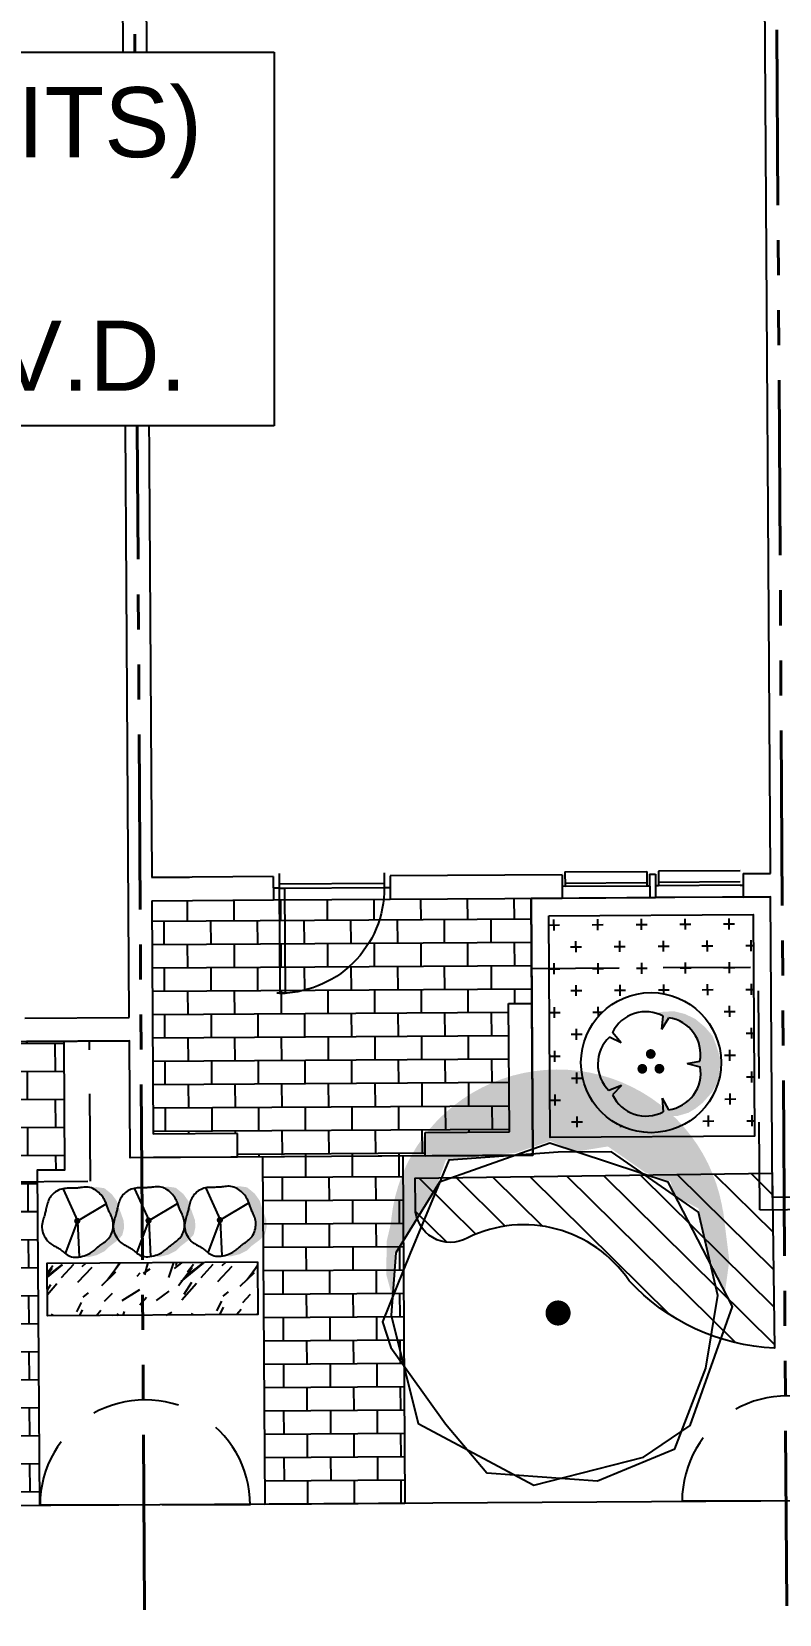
# Model space of a CAD drawing. Header units: feet. Extents: x 919634 to 928945, y 707022 to 708026.
# Drawn here: x 920521.17 to 920542.52, y 707103.99 to 707149.18 of the extents above; entities that cross this region are included whole.
import ezdxf

# ---------------------------------------------------------------- set-up
doc = ezdxf.new("R2010")
doc.units = ezdxf.units.FT
doc.header["$LTSCALE"] = 20
doc.header["$MEASUREMENT"] = 0
for name, pattern in [('HIDDEN2', [0.1875, 0.125, -0.0625]), ('Site Plan$0$HIDDEN2', [0.1875, 0.125, -0.0625]), ('Site Plan$0$PHANTOM2', [1.25, 0.625, -0.125, 0.125, -0.125, 0.125, -0.125])]:
    doc.linetypes.add(name, pattern=pattern)
for name, color, linetype in [('-u-site-utility clear zone', 252, 'HIDDEN2'), ('-u-site-xref', 7, 'Continuous'), ('LP-ANNO-LABL-SHRB', 2, 'Continuous'), ('Site Plan$0$-u-site-bldg ID', 7, 'Continuous'), ('Site Plan$0$-u-site-bldg_interior', 252, 'Continuous'), ('Site Plan$0$A-SILL', 4, 'Continuous'), ('Site Plan$0$SP-BLDG-ROOF ABOVE', 4, 'Site Plan$0$HIDDEN2'), ('Site Plan$0$SP-LOT PAVERS', 254, 'Continuous'), ('x-Villa5-LP Block$0$L-002', 253, 'Continuous'), ('x-Villa5-LP Block$0$LK-SHRB-013M', 253, 'Continuous'), ('x-Villa5-LP Block$0$LK-SHRB-035M', 253, 'Continuous'), ('x-Villa5-LP Block$0$LK-SHRB-TRNK', 253, 'Continuous'), ('x-Villa5-LP Block$0$LK-TREE-025M', 253, 'Continuous'), ('x-Villa5-LP Block$0$LK-TREE-050M', 253, 'Continuous'), ('x-Villa5-LP Block$0$LK-TREE-TRNK', 253, 'Continuous'), ('x-Villa5-LP Block$0$LP-PATT-SHAR', 253, 'Continuous'), ('x-Villa5-LP Block$0$LP-SHAR-BRDR-CONT', 253, 'Continuous'), ('x-Villa5-LP Block$0$LP-SHRB', 253, 'Continuous'), ('x-Villa5-LP Block$0$LP-TREE', 253, 'Continuous')]:
    doc.layers.add(name, color=color, linetype=linetype)
for name, color, linetype, lineweight in [('Site Plan$0$SP-LOT LINES', 252, 'Site Plan$0$PHANTOM2', 40), ('Site Plan$0$SP-SIDEWALK', 2, 'Continuous', 25), ('SP-BUILDING-FOOTPRINT', 1, 'Continuous', 25)]:
    doc.layers.add(name, color=color, linetype=linetype, lineweight=lineweight)
for name, color, linetype, plot in [('x-Villa5-LP Block$0$-u-site-no_plot', 253, 'Continuous', False), ('x-Villa5-LP Block$0$LK-SHRB-SHAD', 253, 'Continuous', False), ('x-Villa5-LP Block$0$LK-TREE-SHAD', 253, 'Continuous', False), ('x-Villa5-LP Block$0$LK-TREE-SHAD-SM30', 253, 'Continuous', False), ('x-Villa5-LP Block$0$LK-TREE-SHAD-SM40', 253, 'Continuous', False), ('x-Villa5-LP Block$0$LK-TREE-SHAD-SM50', 253, 'Continuous', False)]:
    doc.layers.add(name, color=color, linetype=linetype, plot=plot)
doc.layers.get('-u-site-xref').off()
doc.styles.add('Site Plan$0$ARIAL', font='arial.ttf')

# ---------------------------------------------------------------- blocks, each defined once
blk = doc.blocks.new('Site Plan$0$DR1H902')
for p, q in [((-0.5, 0), (-0.5, 1)), ((-0.5, 1.000000000000057), (-0.4500000000000455, 1.000000000000057)), ((-0.4500000000000455, 0), (-0.4500000000000455, 1)), ((-0.5, -5.684341886080801e-14), (-0.4500000000000455, -5.684341886080801e-14))]:
    blk.add_line(p, q)
blk.add_arc((-0.5, 0), 1, 0, 91.70698490235472)
blk = doc.blocks.new('Site Plan$0$A$C4e4189c5')
at = {"layer": 'Site Plan$0$-u-site-bldg_interior'}
for p, q in [((-2.00000000005457, 5.5), (-38.00000000005457, 5.5)), ((-38.00000000004002, 4), (-40.00000000004002, 4)), ((-2.000000000040018, 4), (-38.00000000004002, 4)), ((-2.000000000040018, 4), (-4.001776687800884e-11, 4))]:
    blk.add_line(p, q, dxfattribs=at)
at = {"layer": 'Site Plan$0$-u-site-bldg_interior', "xscale": 35.99999999999999, "yscale": 35.99999999999999, "zscale": 95.99999999999997, "rotation": 179.9999999999935}
blk.add_blockref('Site Plan$0$DR1H902', (-20.00000000004002, 4), dxfattribs=at)
blk = doc.blocks.new('Site Plan')
at = {"layer": 'Site Plan$0$SP-LOT PAVERS'}
h = blk.add_hatch(dxfattribs=at)
h.set_pattern_fill('AR-B816', color=256, scale=0.08333333333333331, angle=0.3591501261498651)
h.set_pattern_definition([(0.3591501261498002, (920467.72305513, 707106.755093022), (-0.004178874107166311, 0.6666535692964085), []), (90.35915012614986, (920467.72305513, 707106.755093022), (-0.6708324434035743, 0.6624746951892417), [0.6666666666666665, -0.6666666666666665])])
h.paths.add_polyline_path([(920531.762158131, 707117.0733933502), (920532.4056389406, 707117.0774269674), (920532.4014602408, 707117.7440527744), (920534.8075514935, 707117.759162963), (920534.7845676857, 707121.4257575939), (920535.4512212544, 707121.4299364681), (920535.4324164074, 707124.4298637034), (920524.5992959118, 707124.3619709235), (920524.6410845442, 707117.6954351328), (920527.0450119714, 707117.7105039938), (920527.0491908456, 707117.0438504245), (920527.7622366108, 707117.048320105), (920527.8221309142, 707107.1318201302), (920531.8220524344, 707107.1568933758)])
h = blk.add_hatch(dxfattribs=at)
h.set_pattern_fill('AR-B816', color=256, scale=0.1, angle=0.3591501261498651)
h.set_pattern_definition([(0.3591501261498002, (920464.3385024695, 707104.7330419688), (-0.005014648928599573, 0.7999842831556901), []), (90.35915012614986, (920464.3385024695, 707104.7330419688), (-0.8049989320842892, 0.7949696342270905), [0.8, -0.8])])
h.paths.add_polyline_path([(920522.0936396454, 707120.3453634093), (920517.3148509947, 707120.3154078864), (920505.9716806799, 707120.2443039687), (920505.9946645484, 707116.5777354238), (920517.3378346389, 707116.6488393407), (920517.3979294009, 707107.0656806611), (920521.397845827, 707107.0915499215), (920521.3377559267, 707116.6739125842), (920522.1166232894, 707116.6787948632)])
at = {"layer": 'Site Plan$0$-u-site-bldg_interior'}
for p, q in [((920524.3668460721, 707161.4445578111, 0.01051764219661232), (920524.5951170374, 707125.0286244927, 0.01051764219661232)), ((920542.2614365318, 707125.1393646561, 0.01051764219661232), (920542.033165656, 707161.5552963516, 0.01051764219661232)), ((920523.9535333862, 707121.024522236, 0.01051764219661232), (920523.712725869, 707159.4404177167, 0.01051764219661232)), ((920524.5951169452, 707125.0286244921, 0.01051764219661232), (920525.6783484195, 707125.0354146576, 0.01051764219661232)), ((920528.0662898325, 707125.050383311, 0.01051764219661232), (920524.5951170374, 707125.0286244927, 0.01051764219661232)), ((920528.0662898325, 707125.050383311, 0.01051764219661232), (920528.0704687063, 707124.3837297418, 0.01051764219661232)), ((920528.2324308655, 707125.1347597258, 0.01051764219661232), (920528.2350426617, 707124.7181012451, 0.01051764219661232)), ((920531.2323719271, 707125.1535646596, 0.01051764219661232), (920531.2349837234, 707124.7369061785, 0.01051764219661232)), ((920536.3118467444, 707125.1020700431, 0.01051764219661232), (920531.3995576788, 707125.071277666, 0.01051764219661232)), ((920531.3995576788, 707125.071277666, 0.01051764219661232), (920531.403736553, 707124.4046241123, 0.01051764219661232)), ((920536.3118467444, 707125.1020700431, 0.01051764219661232), (920536.3160256185, 707124.4354164737, 0.01051764219661232)), ((920536.3946560813, 707125.1859240988, 0.01051764219661232), (920538.7279435738, 707125.2005501577, 0.01051764219661232)), ((920536.3946560813, 707125.1859240988, 0.01051764219661232), (920536.397245534, 707124.7728300814, 0.01051764219661232)), ((920538.7279435738, 707125.2005501577, 0.01051764219661232), (920538.7305330264, 707124.7874561407, 0.01051764219661232)), ((920538.8117976291, 707125.117740821, 0.01051764219661232), (920538.9784610212, 707125.1187855396, 0.01051764219661232)), ((920538.8117976291, 707125.117740821, 0.01051764219661232), (920538.8159765033, 707124.451087252, 0.01051764219661232)), ((920538.9784610212, 707125.1187855396, 0.01051764219661232), (920538.9826398954, 707124.4521319704, 0.01051764219661232)), ((920541.394557851, 707125.2172656545, 0.01051764219661232), (920539.0612703583, 707125.2026395951, 0.01051764219661232)), ((920539.0612703583, 707125.2026395951, 0.01051764219661232), (920539.0638598108, 707124.7895455777, 0.01051764219661232)), ((920541.478411906, 707125.1344563175, 0.01051764219661232), (920542.2614365318, 707125.1393646561, 0.01051764219661232)), ((920541.478411906, 707125.1344563175, 0.01051764219661232), (920541.4825907802, 707124.4678027483, 0.01051764219661232)), ((920528.2350426617, 707124.7181012451, 0.01051764219661232), (920528.0683792691, 707124.7170565266, 0.01051764219661232)), ((920528.2342591229, 707124.8430987892, 0.01051764219661232), (920531.2342001847, 707124.8619037227, 0.01051764219661232)), ((920528.2350426617, 707124.7181012451, 0.01051764219661232), (920531.2349837234, 707124.7369061785, 0.01051764219661232)), ((920531.2349837234, 707124.7369061785, 0.01051764219661232), (920531.4016471157, 707124.7379508972, 0.01051764219661232)), ((920536.397245534, 707124.7728300814, 0.01051764219661232), (920536.3139138378, 707124.7723077222, 0.01051764219661232)), ((920536.3966652222, 707124.865406913, 0.01051764219661232), (920538.7299527148, 707124.880032972, 0.01051764219661232)), ((920536.397245534, 707124.7728300814, 0.01051764219661232), (920538.7305330264, 707124.7874561407, 0.01051764219661232)), ((920538.7305330264, 707124.7874561407, 0.01051764219661232), (920538.8138647227, 707124.7879785, 0.01051764219661232)), ((920539.0638598108, 707124.7895455777, 0.01051764219661232), (920538.9805281151, 707124.7890232186, 0.01051764219661232)), ((920541.3965669919, 707124.8967484687, 0.01051764219661232), (920539.0632794992, 707124.882122409, 0.01051764219661232)), ((920541.3971473038, 707124.8041716367, 0.01051764219661232), (920539.0638598108, 707124.7895455777, 0.01051764219661232)), ((920541.3971473038, 707124.8041716367, 0.01051764219661232), (920541.4804789996, 707124.8046939964, 0.01051764219661232)), ((920524.5992959115, 707124.3619709235, 0.01051764219661232), (920528.0704687063, 707124.3837297418, 0.01051764219661232)), ((920524.5992959115, 707124.3619709235, 0.01051764219661232), (920524.6410845441, 707117.6954351328, 0.01051764219661232)), ((920528.0704687063, 707124.3837297418, 0.01051764219661232), (920531.403736553, 707124.4046241123, 0.01051764219661232)), ((920531.403736553, 707124.4046241123, 0.01051764219661232), (920536.3160256185, 707124.4354164737, 0.01051764219661232)), ((920536.3160256185, 707124.4354164737, 0.01051764219661232), (920538.8159765033, 707124.451087252, 0.01051764219661232)), ((920538.8159765033, 707124.451087252, 0.01051764219661232), (920538.9826398954, 707124.4521319704, 0.01051764219661232)), ((920541.4825907802, 707124.4678027483, 0.01051764219661232), (920538.9826398954, 707124.4521319704, 0.01051764219661232)), ((920541.4825907802, 707124.4678027483, 0.01051764219661232), (920542.2656154057, 707124.4727110869, 0.01051764219661232)), ((920542.3194183862, 707115.8895289508, 0.01051764219661232), (920542.2656152727, 707124.4727110859, 0.01051764219661232)), ((920534.7845676856, 707121.4257575939, 0.01051764219661232), (920535.4512212543, 707121.4299364681, 0.01051764219661232)), ((920534.8075514932, 707117.759162963, 0.01051764219661232), (920534.7845676856, 707121.4257575939, 0.01051764219661232)), ((920535.4783839363, 707117.0966882677, 0.01051764219661232), (920535.4512212543, 707121.4299364681, 0.01051764219661232)), ((920520.9772811297, 707121.0058657943, 0.01051764219661232), (920523.9535333862, 707121.024522236, 0.01051764219661232)), ((920520.9814600039, 707120.339212225, 0.01051764219661232), (920523.9577127062, 707120.3578686697, 0.01051764219661232)), ((920523.9785837042, 707117.0246025253, 0.01051764219661232), (920523.9576893453, 707120.3578685231, 0.01051764219661232)), ((920527.0450119711, 707117.7105039938, 0.01051764219661232), (920524.6410845441, 707117.6954351328, 0.01051764219661232)), ((920527.0491908455, 707117.0438504245, 0.01051764219661232), (920527.0450119711, 707117.7105039938, 0.01051764219661232)), ((920532.4014600667, 707117.7440805365, 0.01051764219661232), (920534.8075514932, 707117.759162963, 0.01051764219661232)), ((920532.4056389405, 707117.0774269674, 0.01051764219661232), (920532.4014600667, 707117.7440805365, 0.01051764219661232)), ((920524.6452372739, 707117.0287813994, 0.01051764219661232), (920523.9785837042, 707117.0246025253, 0.01051764219661232)), ((920527.0491908455, 707117.0438504245, 0.01051764219661232), (920524.6452372739, 707117.0287813994, 0.01051764219661232)), ((920532.4056389405, 707117.0774269674, 0.01051764219661232), (920535.4783839363, 707117.0966882677, 0.01051764219661232)), ((920542.9860719556, 707115.893707825, 0.01051764219661232), (920542.3194183862, 707115.8895289508, 0.01051764219661232))]:
    blk.add_line(p, q, dxfattribs=at)
at = {"layer": 'Site Plan$0$A-SILL'}
for p, q in [((920535.4512212543, 707121.4299364681, 0.01051764219661232), (920535.4324164073, 707124.4298637037, 0.01051764219661232)), ((920532.4056389405, 707117.0774269674, 0.01051764219661232), (920527.0491908455, 707117.0438504245, 0.01051764219661232))]:
    blk.add_line(p, q, dxfattribs=at)
at = {"layer": 'Site Plan$0$SP-BLDG-ROOF ABOVE'}
for p, q in [((920535.4449694825, 707122.4298898221, 0.01051764219661232), (920542.2781519813, 707122.4727366032, 0.01051764219661232)), ((920541.9593665224, 707115.5356846304, 0.01051764219661232), (920541.9158822232, 707122.470465027, 0.01051764219661232)), ((920522.8450721633, 707116.350037837, 0.01051827770694742), (920522.8199989117, 707120.3499165445, 0.01051827770694742)), ((920522.845086541, 707116.3508583683, 0.01051764219661232), (920522.8200132893, 707120.3507370756, 0.01051764219661232)), ((920505.2703946464, 707116.239872126, 0.01051827770694742), (920522.8450718885, 707116.3500378357, 0.01051827770694742)), ((920505.2704090244, 707116.2406926565, 0.01051764219661232), (920522.8450862668, 707116.3508583666, 0.01051764219661232)), ((920541.9593665246, 707115.5356842619, 0.01051764219661232), (920547.4995950018, 707115.5886435348, 0.01051764219661232))]:
    blk.add_line(p, q, dxfattribs=at)
at = {"layer": 'Site Plan$0$SP-LOT LINES', "ltscale": 0.4}
for p, q in [((920524.5182602379, 707084.1106581662, 0.01051827770671735), (920523.954112233, 707174.1088900211, 0.01051827770671735)), ((920542.8512336086, 707084.2255772054, 0.01051827770671735), (920542.2870856039, 707174.2238090605, 0.01051827770671735))]:
    blk.add_line(p, q, dxfattribs=at)
at = {"layer": 'Site Plan$0$SP-SIDEWALK'}
for p, q in [((920527.7622338495, 707117.0487772212, 0.01051764219661232), (920527.8220615912, 707107.1432976291, 0.01051764219661232)), ((920531.7621608917, 707117.0729362336, 0.01051764219661232), (920531.8219886334, 707107.1674566413, 0.01051764219661232)), ((920589.1757306372, 707107.5138383865), (920245.0427464002, 707105.3566633796)), ((920561.3733693515, 707107.3421338649, 0.01051764219661232), (920466.0419049544, 707106.7445548424, 0.01051764219661232))]:
    blk.add_line(p, q, dxfattribs=at)
at = {"layer": 'Site Plan$0$SP-SIDEWALK', "elevation": 0.01051827770694742}
blk.add_lwpolyline([(920521.3978274564, 707107.0907537594), (920521.3377560547, 707116.673912585), (920522.1166232894, 707116.6787948632), (920522.0936397496, 707120.3453467875)], dxfattribs=at)
at = {"layer": 'Site Plan$0$-u-site-bldg_interior', "xscale": -0.08333333333333334, "yscale": 0.08333333333333334, "zscale": 0.08333333333333333, "rotation": 0.3591501261498654}
blk.add_blockref('Site Plan$0$A$C4e4189c5', (920528.0704933695, 707124.3829094555, 0.01051827770694742), dxfattribs=at)
at = {"layer": 'Site Plan$0$-u-site-bldg ID', "insert": (920513.1489775146, 707147.5925043931), "char_height": 2, "width": 27.88032614358599, "attachment_point": 2, "style": 'Site Plan$0$ARIAL', "bg_fill": 19, "box_fill_scale": 1.5, "bg_fill_color": 256, "bg_fill_transparency": 0}
blk.add_mtext("BLDG. 25 (5-UNITS)\\PVILLA\\PF.F. 14.50' N.A.V.D.", dxfattribs=at)
blk = doc.blocks.new('x-Villa5-LP Block$0$SHRUB-LRG-121')
at = {"layer": 'x-Villa5-LP Block$0$LK-SHRB-SHAD'}
blk.add_hatch(color=256, dxfattribs=at).paths.add_polyline_path([(0.2065465789053249, 0.499285902393737), (0.2951794070149774, 0.5079279536462238), (0.411915319333076, 0.4906438459901814), (0.5243276808678559, 0.397741762831771), (0.5999898483938679, 0.2918765950680324), (0.6432253726944523, 0.1579247517193387), (0.6994315575786629, -0.001953250537884088), (0.703755108361996, -0.1099789298269798), (0.6778137954283778, -0.2158440975907219), (0.6107987294690176, -0.2914620730930899), (0.4746068345091103, -0.3930062126550524), (0.4097535480582408, -0.4578216202285113), (0.2908558562316514, -0.5161554880748369), (0.1676346053880735, -0.5464026751851456), (0.08764888707872842, -0.5420816469833696), (0.06386934541994549, -0.5312790790544568), (0.1525021735295979, -0.5075134316712848), (0.2389732221307597, -0.4578216202285113), (0.3146353896567717, -0.3908456959786335), (0.4184006496248998, -0.3173882371526879), (0.5027099187175637, -0.222325637317855), (0.5394601209599799, -0.1359050938865778), (0.5394601209599799, -0.008434790265017256), (0.5048716982260544, 0.1017514005494355), (0.4637979534339678, 0.1838509157789332), (0.431371310208533, 0.276753004088409), (0.3665180237576635, 0.3847786833775082), (0.2886940767231607, 0.4560756306780966), (0.2411350016392504, 0.4841623062630482)])
at = {"layer": 'x-Villa5-LP Block$0$LK-SHRB-013M'}
for p, q in [((-0.2098530739028206, 0.4809741930429254), (0.002837181159428326, 0.004674438082567178)), ((0.02411054094827492, 0.011761417733549), (0.4392924265207689, 0.2544689060083254)), ((0.002837181159428326, 0.004674438082567178), (-0.1833047622509838, -0.4896424062422291))]:
    blk.add_line(p, q, dxfattribs=at)
at = {"layer": 'x-Villa5-LP Block$0$LK-SHRB-035M'}
blk.add_line((0.002837181159428326, -0.00418428843384433), (0.02518236886833591, -0.5396977819131603), dxfattribs=at)
blk.add_lwpolyline([(0.3657733124828653, -0.35104675494226), (0.3815805365216605, -0.3398224485478138), (0.3984144767265718, -0.327644928642151), (0.4158459435518083, -0.3143925663024838), (0.4334457474515645, -0.2999437326060139), (0.4507846988800637, -0.2841767986299537), (0.4674336082915005, -0.2669701354515119), (0.4829632861400981, -0.2482021141479045), (0.4969445428800441, -0.2277511057963295), (0.5090221857100872, -0.2055785103113124), (0.5191370088070641, -0.181977842956595), (0.5273038030923587, -0.157325647833229), (0.5335373594873332, -0.1319984690422693), (0.5378524689133641, -0.1063728506847603), (0.5402639222918211, -0.08082533686176063), (0.5407865105440806, -0.05573247167431816), (0.5394350245915192, -0.03147079922348794), (0.536275354923454, -0.008348851016915404), (0.5315777903010783, 0.01359689181135337), (0.5256637190535045, 0.03439796072068546), (0.5188545295098805, 0.05408588717044083), (0.511471609999326, 0.07269220261998655), (0.5038363488509816, 0.09024843852867548), (0.4962701343939813, 0.1067861263558783), (0.4890943549574445, 0.1223367975609513), (0.4825563381064555, 0.1369648516656667), (0.4766071683498154, 0.1508661604414172), (0.4711238694322759, 0.1642694637220075), (0.4659834650985957, 0.1774035013412316), (0.4610629790935121, 0.190497013132898), (0.456239435161784, 0.2037787389308043), (0.4513898570481558, 0.2174774185687482), (0.4463912684973721, 0.2318217918805381), (0.441103597414795, 0.2469884512149925), (0.4353183883481648, 0.2629453989810351), (0.4288100900058325, 0.2796084901026141), (0.4213531510961417, 0.2968935795036778), (0.4127220203274362, 0.3147165221081671), (0.4026911464080811, 0.3329931728400304), (0.391034978046406, 0.3516393866232121), (0.3775279639507758, 0.3705710183816642), (0.3620217693270575, 0.3896513068901406), (0.3446769253713242, 0.4085330263266691), (0.3257311797771578, 0.4268163347200868), (0.3054222802381474, 0.4441013900992274), (0.2839879744478893, 0.4599883504929316), (0.2616660100999724, 0.4740773739300366), (0.238694134887993, 0.4859686184393794), (0.2153100965055472, 0.4952622420497939), (0.1917475925335239, 0.5016977528998616), (0.1682241201020815, 0.505572059567136), (0.1449531262286641, 0.5073214207389043), (0.1221480579307368, 0.5073820951024572), (0.1000223622257579, 0.5061903413450857), (0.07878948613117842, 0.5041824181540839), (0.05866287666444947, 0.5017945842167428), (0.03985598084303632, 0.4994630982203496), (0.02248366055935236, 0.497542796593585), (0.006266437205681541, 0.4960628267306575), (-0.009173752950729863, 0.4949709137671725), (-0.02421497364264269, 0.4942147828387213), (-0.03923528860280356, 0.4937421590809024), (-0.05461276156398043, 0.4935007676293139), (-0.0707254562589128, 0.493438333619558), (-0.08795143642037573, 0.4935025821872294), (-0.1065660895111904, 0.4936041247113003), (-0.1264340979145473, 0.4935051175442382), (-0.1473174677437044, 0.4929306032818879), (-0.1689782051119195, 0.491605624520087), (-0.1911783161324578, 0.4892552238546806), (-0.2136798069185772, 0.4856044438815097), (-0.2362446835835428, 0.4803783271964157), (-0.2586349522406195, 0.4733019163952399), (-0.28062070960695, 0.4641738346543072), (-0.3020044148152365, 0.4530870274718488), (-0.3225966176020663, 0.4402080209265833), (-0.3422078677040261, 0.4257033410972291), (-0.3606487148577031, 0.4097395140625011), (-0.3777297087996843, 0.3924830659011107), (-0.3932613992665566, 0.37410052269178), (-0.4070543359949141, 0.3547584105132238), (-0.4189846554291066, 0.3346415083351673), (-0.4291908408445835, 0.3140076066914048), (-0.4378769622245784, 0.293132749006741), (-0.4452470895522964, 0.2722929787059769), (-0.451505292810964, 0.2517643392139171), (-0.4568556419838004, 0.2318228739553625), (-0.461502207054032, 0.2127446263551214), (-0.4656490580048782, 0.1948056398379947), (-0.4694891977182891, 0.1781690378778826), (-0.4731713606711594, 0.1625462641450675), (-0.4768332142391358, 0.1475358423589199), (-0.4806124257978439, 0.1327362962388214), (-0.4846466627229091, 0.1177461495041427), (-0.4890735923899712, 0.1021639258742653), (-0.4940308821746626, 0.08558814906856327), (-0.4996561994526161, 0.06761734280640752), (-0.5059803350152947, 0.04795023198010284), (-0.5126065733175551, 0.02668634617363708), (-0.519031322230056, 0.00402541614392149), (-0.5247509896234988, -0.01983282735213265), (-0.5292619833685421, -0.04468865355761409), (-0.5320607113358804, -0.070342331715608), (-0.5326435813961865, -0.09659413106920312), (-0.5305070014201405, -0.1232443208614882), (-0.5253009075472193, -0.1500657602906834), (-0.517289348992108, -0.1767216683755279), (-0.5068899032382888, -0.2028478540898924), (-0.4945201477692436, -0.2280801264076509), (-0.4805976600684474, -0.2520542943026705), (-0.4655400176193822, -0.2744061667488253), (-0.4497647979055373, -0.2947715527199861), (-0.4336895784103874, -0.3127862611900234), (-0.417675376585116, -0.328206366086075), (-0.4018569697517407, -0.3412690011483335), (-0.3863125751999661, -0.352331565070255), (-0.3711204102195111, -0.3617514565453028), (-0.3563586921000876, -0.3698860742669261), (-0.3421056381314074, -0.3770928169285881), (-0.3284394656031822, -0.383729083223745), (-0.3154383918051309, -0.3901522718458565), (-0.3031309360368155, -0.3966813471353809), (-0.291346825637234, -0.4034815360208093), (-0.2798660899552345, -0.4106796310776275), (-0.2684687583396652, -0.4184024248813252), (-0.2569348601393813, -0.4267767100073954), (-0.2450444247032308, -0.4359292790313241), (-0.232577481380055, -0.4459869245286043), (-0.219314059518716, -0.4570764390747222), (-0.2050514160916777, -0.4692157957703103), (-0.1896557185658807, -0.4819876898165489), (-0.1730103620318957, -0.4948659969397617), (-0.1549987415802647, -0.5073245928662686), (-0.1355042523015726, -0.5188373533223931), (-0.1144102892863614, -0.5288781540344552), (-0.09160024762520891, -0.5369208707287783), (-0.06695752240866426, -0.5424393791316859), (-0.04048119930575922, -0.5450505099464706), (-0.01263312629937019, -0.5449429137843325), (0.01600915804914393, -0.5424481962334475), (0.04486811517845268, -0.5378979628819813), (0.07336620652719716, -0.5316238193181171), (0.1009258935340398, -0.5239573711300203), (0.1269696376376288, -0.5152302239058635), (0.1509199002766195, -0.5057739832338264), (0.1723440149706832, -0.4958832636724217), (0.1913888035635622, -0.4857047156615764), (0.208345959980015, -0.4753479986115536), (0.2235071781447999, -0.464922771932617), (0.2371641519826824, -0.4545386950350405), (0.2496085754184136, -0.4443054273290805), (0.2611321423767592, -0.4343326282250146), (0.2720265467824774, -0.4247299571331027), (0.282572228871615, -0.4155614766450064), (0.2930046141253513, -0.4067088620779806), (0.3035478743361608, -0.3980081919306642), (0.3144261812965183, -0.3892955447016995), (0.3258637067988985, -0.3804069988897325), (0.338084622635769, -0.3711786329934093), (0.3513131005996044, -0.3614465255113686)], close=True, dxfattribs=at)
at = {"layer": 'x-Villa5-LP Block$0$LK-SHRB-TRNK', "const_width": 0.046875}
blk.add_lwpolyline([(-0.0234375, 0, 1), (0.0234375, 0, 1)], format="xyb", close=True, dxfattribs=at)
blk = doc.blocks.new('x-Villa5-LP Block$0$SHRUB-LRG-421')
at = {"layer": 'x-Villa5-LP Block$0$LK-SHRB-SHAD'}
blk.add_hatch(color=256, dxfattribs=at).paths.add_polyline_path([(0.04890674199781841, 0.4855210793319458), (0.1251363003899257, 0.4961515451490079), (0.2279575585463363, 0.4996950395267881), (0.3307788259290732, 0.4731188634399501), (0.4300545247320002, 0.4252817499469046), (0.5240118891178724, 0.3455532274584883), (0.5966958789301486, 0.2605094662894487), (0.6303787066277664, 0.1719222222868169), (0.665834318615282, 0.05675879642525672), (0.667607102905194, -0.02474147036599916), (0.6551976405548317, -0.1345896575469361), (0.6250603722107044, -0.2178616744131325), (0.5896047602231818, -0.2834162367067066), (0.4956474050636501, -0.3861774409041772), (0.4282817496684288, -0.4393297930778495), (0.3591433099832955, -0.4800799235874322), (0.2545492675369729, -0.5101995882799528), (0.1588191280875293, -0.5137430826577329), (0.1020901507527654, -0.5084278439771097), (0.03472450458387755, -0.5013408667657373), (0.1198179567465303, -0.4729929463760598), (0.1074084943961608, -0.3471990546974375), (0.1712285904378987, -0.4570472418783744), (0.3095054605818319, -0.4109818726881684), (0.4123267187382424, -0.309992407021447), (0.4726012554264969, -0.1930572426291377), (0.4814651584233758, -0.09738301564303953), (0.4761468147799803, -0.03360019765230859), (0.3538249663399, -0.007024021565474214), (0.4796923741334638, 0.01778041021852061), (0.4779195990698923, 0.1453460461999825), (0.4247361810886048, 0.2799986593928168), (0.3644616536266909, 0.3526402046698607), (0.2598676111803684, 0.4199665112662778), (0.1747741497913893, 0.4359122215360571), (0.1091812786860658, 0.3313792672636495), (0.1251363003899257, 0.4554014146394252), (0.0666345479915833, 0.4784340963484794)])
at = {"layer": 'x-Villa5-LP Block$0$LK-SHRB-035M'}
for p, q in [((0.1070605847806689, 0.3273411572877905), (0.1226090518030247, 0.4520215615394463)), ((0.1070605847806689, 0.3273411572877905), (0.1765469323739666, 0.4376839616435433)), ((-0.2847589954806651, 0.2000312582911725), (-0.3985323658521303, 0.2533470929504844)), ((-0.2847589954806651, 0.2000312582911725), (-0.3682287763061147, 0.3002145037162407)), ((0.3492184028398952, -0.005960485389671533), (0.4726012543041307, 0.01778040750961551)), ((0.3492184028398952, -0.005960485389671533), (0.4756331082320884, -0.0379481273089084)), ((-0.2847589954806651, -0.2119522290705191), (-0.4058325046575888, -0.2603783826503054)), ((-0.2847589954806651, -0.2119522290705191), (-0.3706232724072152, -0.3036816353641498)), ((0.1070605847806689, -0.3392621280671371), (0.1677669135920894, -0.4492698535837576)), ((0.1070605847806689, -0.3392621280671371), (0.1157028217975551, -0.4693743823489385))]:
    blk.add_line(p, q, dxfattribs=at)
for centre, start, end in [((-0.05022857247180212, 0.1414409158475465), 60.90413336494095, 153.4676079125364), ((0.1238117442153808, 0.08618405869442114), 348.9041333649409, 81.46760791253651), ((-0.1565623821000059, -0.00700595351980482), 132.904133364941, 225.4676079125363), ((0.1250407657126544, -0.09641342650505891), 276.9041333649411, 9.467607912536403), ((-0.04823997391631707, -0.1540080214654722), 204.904133364941, 297.4676079125363)]:
    blk.add_arc(centre, 0.3554337938960817, start, end, dxfattribs=at)
at = {"layer": 'x-Villa5-LP Block$0$LK-SHRB-TRNK', "const_width": 0.04687499999999999}
for points in [[(-0.02397241328819177, 0.08914721400351056, 1), (0.02290258671183665, 0.08914721400351056, 1)], [(-0.1062937164925586, -0.0534374656917862, 1), (-0.05941871649256569, -0.0534374656917862, 1)], [(0.05834888991621057, -0.0534374656917862, 1), (0.1052238899162035, -0.0534374656917862, 1)]]:
    blk.add_lwpolyline(points, format="xyb", close=True, dxfattribs=at)
blk = doc.blocks.new('x-Villa5-LP Block$0$TREE-SIMP-007')
at = {"layer": 'x-Villa5-LP Block$0$LK-TREE-SHAD'}
blk.add_hatch(color=256, dxfattribs=at).paths.add_polyline_path([(0.04464626990468901, 0.4933402276700676), (0.118561608062322, 0.5128946276079205), (0.2185647204215968, 0.5107219136258578), (0.3620474371299451, 0.4759585417142773), (0.4816163718603264, 0.41077721549496), (0.5968373469838184, 0.2934508262281241), (0.6685787094780835, 0.09573413876823622), (0.6707526934215764, -0.07591002234803312), (0.6294470564557457, -0.2193089379584805), (0.5555317182981128, -0.3344626184234016), (0.4359627835677315, -0.4300618937703149), (0.3011759860731615, -0.4952432199896393), (0.1533453014777422, -0.5126249059454295), (0.06203811661239911, -0.4995886427736238), (0.1533453014777422, -0.4561344252940742), (0.3098719052869399, -0.4213710533824937), (0.3490035583092777, -0.3474988815952074), (0.3903091869949833, -0.3388080360272383), (0.4185709368600214, -0.2627631554380301), (0.4968342429046686, -0.1519549029372413), (0.4816163718603264, -0.05418291360825833), (0.5142260813322537, 0.019689258179028), (0.4794423961969585, 0.1239793790939174), (0.4598765655457271, 0.3325596261038299), (0.3924831709385046, 0.3564594436455195), (0.1837810270061482, 0.4868220960841683)])
at = {"layer": 'x-Villa5-LP Block$0$LK-TREE-SHAD-SM30'}
h = blk.add_hatch(color=256, dxfattribs=at)
edge = h.paths.add_edge_path()
edge.add_arc((0.2278096112222272, 2.131628207280301e-14), 0.4999999999999998, 268.9557401733575, 451.0442598266425)
edge.add_arc((0.2095848480200289, 2.131628207280301e-14), 0.4999999999999998, -88.95574017335753, 88.95574017335753, ccw=False)
at = {"layer": 'x-Villa5-LP Block$0$LK-TREE-SHAD-SM40'}
h = blk.add_hatch(color=256, dxfattribs=at)
edge = h.paths.add_edge_path()
edge.add_arc((0.2095848480200289, 2.131628207280301e-14), 0.4999999999999998, 271.0442598266425, 448.9557401733575)
edge.add_arc((0.2095848480200289, 2.842170943040401e-14), 0.4999999999999953, 88.95574017335763, 91.3924069492444)
edge.add_arc((0.185285154257798, 2.131628207280301e-14), 0.4999999999999998, -88.60759305075572, 88.60759305075572, ccw=False)
edge.add_arc((0.2095848480200289, 2.131628207280301e-14), 0.499999999999998, 268.6075930507556, 271.0442598266424)
at = {"layer": 'x-Villa5-LP Block$0$LK-TREE-SHAD-SM50'}
h = blk.add_hatch(color=256, dxfattribs=at)
edge = h.paths.add_edge_path()
edge.add_arc((0.185285154257798, 2.131628207280301e-14), 0.4999999999999998, 271.3924069492443, 448.6075930507557)
edge.add_arc((0.185285154257798, 2.131628207280301e-14), 0.499999999999998, 88.60759305075557, 95.22189701548905)
edge.add_arc((0.1590897602023347, -0.001406959955225773), 0.4997050858628154, -86.06592945530508, 92.2147573101438, ccw=False)
edge.add_arc((0.1852851542577696, 4.263256414560601e-14), 0.5000000000000203, 270.9269308393521, 271.3924069492468)
at = {"layer": 'x-Villa5-LP Block$0$LK-TREE-025M'}
blk.add_lwpolyline([(-0.0995639653173157, 0.5008954739388543), (-0.3296293215514368, 0.3388508305590534), (-0.4764329265077549, 0.2162224539657984), (-0.5027261094850246, -0.114436205212634), (-0.408508870483189, -0.3465542038794212), (-0.1674880213418817, -0.4407152817027296), (0.04943073822045108, -0.4779417523040692), (0.2992159765043425, -0.4210071483094566), (0.481077158763668, -0.1626116406032168), (0.481077158763668, -0.00275679018125885), (0.4591661729492955, 0.3235222830814806), (0.1787055545252656, 0.4417710769863987), (-0.02287551496701212, 0.524983190020464)], close=True, dxfattribs=at)
at = {"layer": 'x-Villa5-LP Block$0$LK-TREE-050M'}
blk.add_lwpolyline([(-0.003155627734059863, 0.4987056809810113), (-0.3274382229700166, 0.4198731506352757), (-0.5136816023922108, 0.07607573693711345), (-0.43261095487901, -0.2523931292834689), (-0.3383937158772028, -0.3925398463121539), (0.0165642594988924, -0.5217376017789519), (0.3890510183432809, -0.3312256564018483), (0.5073703417409092, 0.02133092590035091), (0.3934332155061497, 0.3519895850787833), (0.1830877516881344, 0.4833771335034314)], close=True, dxfattribs=at)
at = {"layer": 'x-Villa5-LP Block$0$LK-TREE-TRNK', "const_width": 0.03749999999999999}
blk.add_lwpolyline([(-0.01874999999998295, 2.131628207280301e-14, 1), (0.01875000000001137, 2.131628207280301e-14, 1)], format="xyb", close=True, dxfattribs=at)
blk = doc.blocks.new('x-Villa5-LP Block', base_point=(60.56777102686465, 154.948772139498, 6.35512269888012e-07))
at = {"layer": 'x-Villa5-LP Block$0$LP-PATT-SHAR'}
h = blk.add_hatch(dxfattribs=at)
h.set_pattern_fill('CROSS', color=256, scale=2.5)
h.set_pattern_definition([(0, (130.5677717450308, 165.3670401020073), (0.625, 0.625), [0.3125, -0.9375]), (90, (130.7240217450308, 165.2107901020073), (-0.6249999999999999, 0.625), [0.3125, -0.9375])])
h.paths.add_polyline_path([(130.5677717450308, 171.7003735327026), (136.4011050785193, 171.7003735327026), (136.4011050785193, 165.3670401020073), (130.5677717450308, 165.3670401020073)])
edge = h.paths.add_edge_path(flags=16)
edge.add_arc((133.4582977950681, 167.4881977662145), 2, 0, 360)
h = blk.add_hatch(dxfattribs=at)
h.set_pattern_fill('ANSI31', color=256, scale=6, angle=270)
h.set_pattern_definition([(315, (126.7029368983606, 159.315460167727), (0.5303300858899108, 0.5303300858899106), [])])
edge = h.paths.add_edge_path()
edge.add_line((136.9011036732036, 164.30670574638), (136.928042210909, 159.3154589397083))
edge.add_arc((137.2429381415693, 165.3469319233266), 6.039687558083138, 222.5455261898696, 267.01136990567124, ccw=False)
edge.add_arc((129.7722161044392, 159.2542497221043), 3.627937594114115, 33.62126725337898, 115.8116281026403)
edge.add_arc((127.7029314775687, 163.3921595456653), 0.9999999999999861, 179.8113446193063, 299.316298341274, ccw=False)
edge.add_line((126.7029368983606, 163.3954521972604), (126.7056971013425, 164.233739498464))
edge.add_line((126.7056971013425, 164.233739498464), (136.9011036732036, 164.30670574638))
h = blk.add_hatch(dxfattribs=at)
h.set_pattern_fill('LAFX-C235-MULCH', color=256, scale=4, pattern_type=2)
h.set_pattern_definition([(4.236394799059999, (117.0630925456731, 161.6536001013224), (-55.99999999996307, -3.999999999998226), [0.196788, -108.099101158]), (11.8886580396, (119.4907725456731, 163.6815201013223), (-19.99999999998795, -3.999999999987124), [0.28226, -77.3836900904]), (18.7586503478, (115.9000965456731, 163.2018001013223), (-12.00135249324568, -3.995940231420409), [0.40684, -210.8370881116]), (26.5650511771, (116.0745445456731, 162.0242801013223), (3.999999999998839, 4.000000000001912), [0.195036, -8.74923497568]), (29.291362171, (115.9945725456731, 162.6494401013223), (-99.99999999996487, -56.0000000000163), [0.34172, -187.7008469828]), (30.5792268725, (119.6434125456731, 164.4666401013224), (-67.99999999995879, -39.99999999999294), [0.18574, -102.0297179592]), (30.96375653209999, (118.7566525456731, 162.4168001013223), (-7.999999999990193, -3.99999999999663), [0.59336, -22.7304477954]), (31.6075022462, (119.4980525456731, 163.2672001013223), (-20.00000000002493, -11.9999999999917), [0.2219, -60.8354494424]), (33.69006752600001, (118.0661325456731, 160.6868601013223), (-7.999999999996394, -3.999999999999507), [0.262072, -14.16013209604]), (34.6951535312, (118.4877325456731, 164.2702801013224), (-11.99999999999839, -7.999999999988333), [0.34478, -62.90077335639999]), (35.188743132, (117.4991725456731, 160.2870841013223), (-107.9704025626283, -76.04204212472915), [0.69372, -214.6014234584]), (35.7538872544, (119.2218525456731, 162.0315601013224), (-28.00000000002642, -19.99999999999163), [0.44784, -122.7755438572]), (36.41637851990001, (116.7432525456731, 161.8134801013223), (-76.01414970793455, -55.98079174272707), [0.55096, -208.255153236]), (36.8698976458, (116.2126469456731, 163.8632401013223), (-12.00000000000615, -7.99999999999078), [0.145372, -19.85462805224]), (37.18470645320001, (116.2853325456731, 163.3326401013223), (-15.99999999999958, -11.99999999998536), [0.26458, -145.3376168468]), (38.9909940425, (117.7172525456731, 162.5694401013224), (-20.0000000000038, -15.99999999999983), [0.196388, -107.877662002]), (39.61068824, (117.3756125456731, 163.7033201013223), (-91.99999999997935, -75.99999999991097), [0.82084, -149.7514050452]), (40.50284838530001, (119.1418925456731, 163.3835201013223), (-135.9659065597899, -116.0399597267622), [0.45884, -215.1704678476]), (41.34777721970001, (116.2926125456731, 162.8166401013223), (-31.99999999991816, -27.9999999999343), [0.24204, -132.9645501448]), (42.58049078329999, (119.5780125456731, 160.7232001013223), (-47.99999999992922, -43.99999999986755), [0.365244, -200.632269924]), (42.84703721090001, (116.7141725456731, 163.0418801013223), (-107.9619766122515, -100.0410496043131), [0.68404, -222.9227381596]), (43.36342295840001, (117.6372925456731, 163.3980401013224), (-68.00000000007914, -64.00000000011224), [0.359924, -98.67542319200001]), (43.95837332399999, (117.9207725456731, 163.1582001013223), (-107.9999999998423, -103.9999999998839), [0.5654399999999999, -155.023745074]), (44.0289780689, (117.1720925456731, 163.9068401013224), (-116.0000000001742, -112.0000000000871), [0.303284, -166.5978840112]), (44.1185960034, (116.0164125456731, 160.5996401013223), (-123.9413914751457, -120.0605325627017), [0.6684, -177.5451185268]), (45.9093804492, (118.6185725456731, 162.7584001013223), (120.0000000000683, 124.0000000000745), [0.32384, -177.8895149972]), (46.19348942400001, (119.1564125456731, 162.9110401013224), (88.04075343188468, 91.961001164119), [0.49352, -132.4726452916]), (46.49433359130001, (119.9050925456731, 164.0304001013224), (71.96612476155346, 76.03207801210893), [0.59128, -109.7536501416]), (47.29061004259999, (119.6434125456731, 162.5621601013223), (44.00000000004975, 47.99999999998922), [0.51436, -70.252845592]), (47.29061004259999, (116.1254125456731, 163.7686401013223), (44.00000000004975, 47.99999999998922), [0.1286, -70.6386294368]), (47.8155566842, (117.0630925456731, 162.8747201013223), (76.00000000003259, 84.00000000000307), [0.3139, -172.4286839816]), (48.6913859865, (118.4077725456731, 160.6141721013223), (27.99999999997342, 32.00000000002454), [0.63864, -175.0884164632]), (48.945186229, (116.6778525456731, 163.8995601013224), (80.00000000014165, 92.00000000004077), [0.298808, -164.139629128]), (49.2891533288, (116.6051325456731, 160.7958801013224), (23.98960873812287, 28.00890345213219), [0.41232, -189.6192475584]), (50.52754015170001, (116.2126469456731, 162.3440801013223), (35.99999999987128, 43.99999999991179), [0.6402800000000001, -87.4505651716]), (50.59933933650001, (118.5676525456731, 161.9370401013223), (35.999999999971, 43.99999999993225), [0.26338, -144.6779873448]), (51.6666598909, (119.8760125456731, 161.4355201013223), (59.99999999990578, 75.99999999987719), [0.398448, -218.8730720772]), (52.1250163489, (117.9134925456731, 162.3150401013224), (12.00000000000035, 15.99999999999941), [0.165748, -45.4412674816]), (52.5238204386, (117.0049325456731, 163.6888001013224), (52.00000000003287, 67.99999999994802), [0.274768, -150.9336970072]), (52.74471054640001, (117.2738525456731, 161.2756001013223), (12.00571148050183, 15.99571479635884), [0.64836, -124.9541741904]), (52.853313302, (119.1273725456731, 161.2538001013224), (11.99999999998811, 15.99999999999677), [0.300924, -165.3010089128]), (52.853313302, (116.0163965456731, 161.2029201013223), (11.99999999998811, 15.99999999999677), [0.6018399999999999, -165.0000854696]), (53.42696902149999, (118.3205325456731, 164.0449601013223), (80.00000000000671, 108.0000000000848), [0.280572, -154.1215008996]), (55.0079798014, (119.6652125456731, 161.9952001013224), (8.000000000000005, 11.99999999998184), [0.2661719999999999, -48.56004884799999]), (55.58163552090001, (118.3496125456731, 162.3659201013224), (51.97263882129674, 76.01871357711228), [0.4758, -169.2769596504]), (55.88552705470001, (118.4949725456731, 163.1800001013223), (7.999999999982264, 11.99999999999247), [0.54432, -149.2288414084]), (56.30993247399999, (117.8190125456731, 161.1084401013223), (3.999999999999508, 7.999999999996393), [0.7338, -13.68840068556]), (56.30993247399999, (116.9031725456731, 161.4137201013224), (3.999999999999508, 7.999999999996393), [0.28828, -14.13392479544]), (56.59217541029999, (119.4180925456731, 164.1249201013223), (108.0552685508548, 163.9635902827126), [0.40924, -210.3797519764]), (57.14427804959999, (115.8492165456731, 161.6754001013223), (36.02656141108064, 55.98291590184687), [0.41532, -147.1516050132]), (57.99461679189999, (117.1720925456731, 160.6650521013223), (11.99999999999397, 19.99999999998042), [0.4114399999999999, -37.32449366455999]), (60.708637829, (118.2405725456731, 160.3161601013223), (56.00000000001632, 99.99999999996487), [0.3417, -187.7008469828]), (62.81888891450001, (117.5791325456731, 162.3004801013223), (4.000000000003781, 7.99999999999943), [0.302324, -166.0707500204]), (65.1794586645, (119.0037725456731, 163.9868001013224), (23.98016984858512, 52.00914779172928), [0.64068, -237.3845405396]), (66.2505055071, (117.3901725456731, 161.0139601013223), (27.99999999999469, 63.99999999988719), [0.397056, -108.8549478608]), (68.1985905136, (117.4482925456731, 162.6275601013224), (4.000000000010463, 11.999999999997), [0.5479999999999999, -20.99266290064]), (68.4590240815, (117.8989725456731, 163.6451601013223), (51.99999999990812, 132.0000000000264), [0.296948, -163.116638836]), (69.1022345012, (116.5906125456731, 161.4137201013224), (31.96079913338266, 84.01492319077363), [0.42792, -145.1742755116]), (69.22774531800002, (119.7960525456731, 161.2247201013223), (11.99999999996873, 31.99999999999514), [0.225444, -123.83905563]), (70.3461759419, (118.3496125456731, 161.3264801013223), (4.000000000006307, 11.99999999998665), [0.64832, -58.8159421784]), (70.9743939624, (118.9819725456731, 160.8322401013224), (4.000000000009033, 12.00000000000449), [0.44592, -122.2569542368]), (71.5650511771, (116.8668125456731, 162.2859601013224), (-1.536326621476292e-12, 4.000000000002049), [0.6205999999999999, -12.02850691588]), (72.9794743885, (118.8947725456731, 161.4064401013223), (43.99999999994675, 144.0000000000047), [0.372476, -204.6055718795999]), (74.8459319497, (116.8740925456731, 164.1249201013223), (39.99999999994552, 147.9999999999274), [0.361464, -198.555606126]), (78.690067526, (116.4888525456731, 160.2144001013224), (-6.269429420058259e-13, 4.000000000000169), [0.593, -19.80307453568]), (79.91940201250002, (119.5489325456731, 161.3410401013223), (11.99999999994069, 67.99999999995808), [0.6644399999999999, -182.1578872004]), (93.0664855011, (117.9352925456731, 161.9080001013224), (3.963425912546002, -76.00191612744558), [0.4076399999999999, -147.8084333904])])
h.paths.add_polyline_path([(122.1835725456731, 161.8670401013223), (122.1835725456731, 160.3670401013223), (116.1835725456731, 160.3670401013223), (116.1835725456731, 161.8670401013223)])
at = {"layer": 'x-Villa5-LP Block$0$-u-site-no_plot'}
blk.add_line((155.9011008797679, 154.9487705444917, 1.271022602284738e-06), (60.56777063921465, 154.9503595109563, 6.355122698880119e-07), dxfattribs=at)
at = {"layer": 'x-Villa5-LP Block$0$L-002', "elevation": 6.355122698880118e-07}
blk.add_lwpolyline([(122.1835725456731, 161.8670401013223), (122.1835725456731, 160.3670401013223), (116.1835725456731, 160.3670401013223), (116.1835725456731, 161.8670401013223)], close=True, dxfattribs=at)
at = {"layer": 'x-Villa5-LP Block$0$LP-SHAR-BRDR-CONT'}
blk.add_lwpolyline([(130.5677717450308, 171.7003735327026), (136.4011050785193, 171.7003735327026), (136.4011050785193, 165.3670401020073), (130.5677717450308, 165.3670401020073)], close=True, dxfattribs=at)
at = {"layer": 'x-Villa5-LP Block$0$LP-SHAR-BRDR-CONT', "elevation": 6.355122698880118e-07}
blk.add_lwpolyline([(136.9011036732036, 164.30670574638), (136.928042210909, 159.3154589397083, -0.1964905726399113), (132.793256964229, 161.2630412270314, 0.3748316898876582), (128.1925619780936, 162.5202295181082, -0.5744737894837757), (126.7029368983606, 163.3954521972604), (126.7056971013425, 164.233739498464)], format="xyb", close=True, dxfattribs=at)
at = {"layer": 'x-Villa5-LP Block$0$LP-TREE'}
blk.add_circle((133.4582977950681, 167.4881977662145), 2, dxfattribs=at)
at = {"layer": 'x-Villa5-LP Block$0$LP-SHRB', "zscale": 3.319641774876093}
for name, p, xscale, yscale in [('x-Villa5-LP Block$0$SHRUB-LRG-421', (133.4534537588227, 167.4718071892187), 2.960220199269134, 2.960220199269134), ('x-Villa5-LP Block$0$SHRUB-LRG-121', (117.0473933464294, 163.0699311702484), 1.896938157072053, 1.896938157072053), ('x-Villa5-LP Block$0$SHRUB-LRG-121', (119.0840325865123, 163.0699311702484), 1.896938157072053, 1.896938157072053), ('x-Villa5-LP Block$0$SHRUB-LRG-121', (121.119491389469, 163.0699311702484), 1.896938157072053, 1.896938157072053)]:
    blk.add_blockref(name, p, dxfattribs=dict(at, xscale=xscale, yscale=yscale))
at = {"layer": 'x-Villa5-LP Block$0$LP-TREE', "xscale": 9.553646090099173, "yscale": 9.553646090099173, "zscale": 9.733612224634927, "rotation": 90}
blk.add_blockref('x-Villa5-LP Block$0$TREE-SIMP-007', (130.7599702861364, 160.356525621813), dxfattribs=at)
blk = doc.blocks.new('A$C2b7dc3a7')
at = {"layer": '-u-site-utility clear zone'}
blk.add_lwpolyline([(-3, 5.684341886080801e-14), (2.999990343749232, 0.007611662847921252)], dxfattribs=at)
blk.add_arc((0, 5.684341886080801e-14), 3, 179.8546277919402, 0.1453722080597722, dxfattribs=at)

msp = doc.modelspace()

# ---------------------------------------------------------------- block references
at = {"layer": '-u-site-xref'}
msp.add_blockref('Site Plan', (0, 0), dxfattribs=at)

# ---------------------------------------------------------------- next in the draw order: linework, layer by layer
at = {"layer": 'SP-BUILDING-FOOTPRINT', "elevation": 0.01051764219661232}
msp.add_lwpolyline([(920547.4975040675, 707115.9219874761), (920542.3194183862, 707115.8895289508), (920542.2655977835, 707124.4727109763), (920535.43241632, 707124.4298776268), (920535.4783839356, 707117.0966882675), (920523.9785837042, 707117.0246025252), (920523.9577127062, 707120.3578686697), (920503.351533958, 707120.2287001895), (920503.3724283163, 707116.8954341938), (920491.812570664, 707116.822551711), (920491.7666004862, 707124.156147405), (920484.9334013136, 707124.1133278689), (920484.9778019844, 707117.0301120298), (920473.2172543186, 707116.9563918094), (920473.2214331927, 707116.2897382398), (920466.6490187492, 707116.247719051), (920466.5863306584, 707126.2483169251), (920465.9196877239, 707126.2446366122), (920465.7097720911, 707159.7435069842)], dxfattribs=at)

# ---------------------------------------------------------------- next in the draw order: block references
at = {"layer": '-u-site-xref', "extrusion": (9.720214955475707e-05, 3.025696142245676e-07, 0.9999999952758253), "rotation": 0.358558742924562}
msp.add_blockref('x-Villa5-LP Block', (920466.03756895, 707106.7429404166, 89.69574452268414), dxfattribs=at)
at = {"layer": 'LP-ANNO-LABL-SHRB', "rotation": 180}
for p in [(920524.406555201, 707107.1104100508, -185.9802157528991), (920542.7395285717, 707107.2253290896, -185.9802157531344)]:
    msp.add_blockref('A$C2b7dc3a7', p, dxfattribs=at)

doc.saveas('drawing.dxf')
